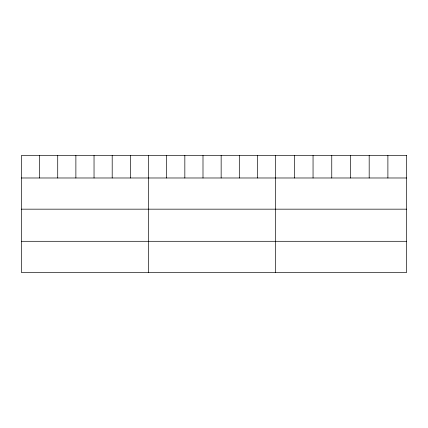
<?xml version="1.0" encoding="UTF-8"?>
<svg xmlns="http://www.w3.org/2000/svg" width="428" height="428" viewBox="0 0 428 428"><rect width="100%" height="100%" fill="white"/><g stroke="black" fill="none" stroke-linecap="round" stroke-linejoin="round"><path stroke-width="0.64" d="M21.4 177.984L406.6 177.984M21.4 209.169L406.6 209.169M21.4 241.301L406.6 241.301M387.891 155.508L387.891 177.984M369.182 155.508L369.182 177.984M350.473 155.508L350.473 177.984M331.759 155.508L331.759 177.984M313.05 155.508L313.05 177.984M294.341 155.508L294.341 177.984M275.632 155.508L275.632 272.492M257.474 155.508L257.474 177.984M239.311 155.508L239.311 177.984M221.153 155.508L221.153 177.984M202.995 155.508L202.995 177.984M184.837 155.508L184.837 177.984M166.674 155.508L166.674 177.984M148.516 155.508L148.516 272.492M130.358 155.508L130.358 177.984M112.195 155.508L112.195 177.984M94.037 155.508L94.037 177.984M75.879 155.508L75.879 177.984M57.721 155.508L57.721 177.984M39.558 155.508L39.558 177.984M406.6 155.508L21.4 155.508L21.4 272.492L406.6 272.492L406.6 155.508"/></g></svg>
